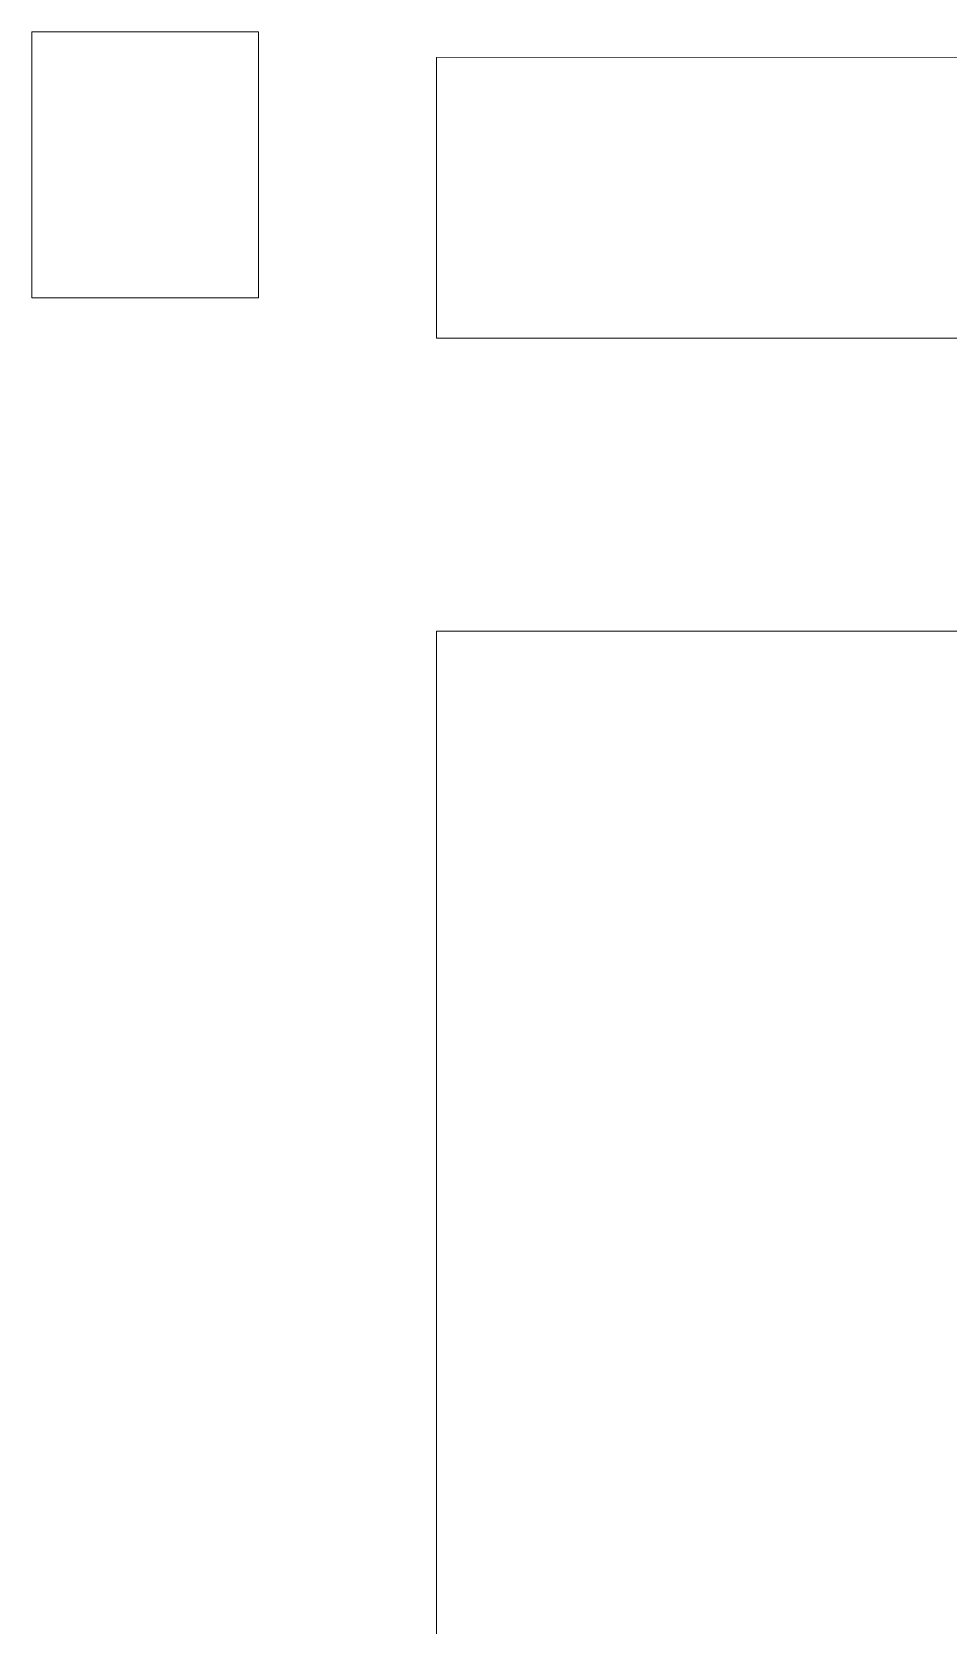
# Model space of a CAD drawing. Header units: millimetres. Extents: x -104 to 608, y -149 to 152.
# Drawn here: x -104.3 to -92, y 130.78 to 152.17 of the extents above; entities that cross this region are included whole.
import ezdxf

# ---------------------------------------------------------------- set-up
doc = ezdxf.new("R2010")
doc.units = ezdxf.units.MM
doc.header["$MEASUREMENT"] = 0
doc.layers.add('layer 1', color=7, linetype='Continuous')

msp = doc.modelspace()

# ---------------------------------------------------------------- linework, layer by layer
at = {"layer": 'layer 1', "color": 250, "lineweight": 20}
msp.add_lwpolyline([(-104.2978, 148.6009), (-101.2552, 148.6009), (-101.2552, 152.1727), (-104.2978, 152.1727), (-104.2978, 148.6009)], close=True, dxfattribs=at)
msp.add_open_spline([(111.1035, 148.0591), (111.1035, 148.0591), (103.1622, 148.0591), (103.1622, 148.0591), (103.1622, 148.0591), (103.1622, 148.0591), (103.1622, 144.1262), (103.1622, 144.1262), (103.1622, 144.1262), (103.1622, 144.1262), (111.1035, 144.1262), (111.1035, 144.1262), (111.1035, 144.1262), (111.1035, 144.1262), (111.1035, -0.7195), (111.1035, -0.7195), (111.1035, -0.7195), (111.1035, -0.7195), (16.1756, -0.8159), (16.1756, -0.8159), (16.1756, -0.8159), (15.6256, -0.8164), (15.1756, -0.3667), (15.1756, 0.1841), (15.1756, 0.1841), (15.1756, 0.1841), (15.1756, 3.0663), (15.1756, 3.0663), (15.1756, 3.0663), (15.1756, 3.0663), (-2.8885, 3.0663), (-2.8885, 3.0663), (-2.8885, 3.0663), (-2.8885, 3.0663), (-2.8885, 0.1841), (-2.8885, 0.1841), (-2.8885, 0.1841), (-2.8885, -0.366), (-3.3384, -0.8159), (-3.8885, -0.8159), (-3.8885, -0.8159), (-3.8885, -0.8159), (-98.8636, -0.8159), (-98.8636, -0.8159), (-98.8636, -0.8159), (-98.8636, -0.8159), (-98.8636, 144.1262), (-98.8636, 144.1262), (-98.8636, 144.1262), (-98.8636, 144.1262), (-90.9097, 144.1262), (-90.9097, 144.1262), (-90.9097, 144.1262), (-90.9097, 144.1262), (-90.9097, 148.0591), (-90.9097, 148.0591), (-90.9097, 148.0591), (-90.9097, 148.0591), (-98.8636, 148.0591), (-98.8636, 148.0591), (-98.8636, 148.0591), (-98.8636, 148.0591), (-98.8636, 151.8279), (-98.8636, 151.8279), (-98.8636, 151.8279), (-98.8636, 151.8279), (111.1035, 151.9243), (111.1035, 151.9243), (111.1035, 151.9243), (111.1035, 151.9243), (111.1035, 148.0591), (111.1035, 148.0591)], degree=3, knots=[0, 0, 0, 0, 0.0526316, 0.0526316, 0.0526316, 0.0526316, 0.1052632, 0.1052632, 0.1052632, 0.1052632, 0.1578947, 0.1578947, 0.1578947, 0.1578947, 0.2105263, 0.2105263, 0.2105263, 0.2105263, 0.2631579, 0.2631579, 0.2631579, 0.2631579, 0.3157895, 0.3157895, 0.3157895, 0.3157895, 0.3684211, 0.3684211, 0.3684211, 0.3684211, 0.4210526, 0.4210526, 0.4210526, 0.4210526, 0.4736842, 0.4736842, 0.4736842, 0.4736842, 0.5263158, 0.5263158, 0.5263158, 0.5263158, 0.5789474, 0.5789474, 0.5789474, 0.5789474, 0.6315789, 0.6315789, 0.6315789, 0.6315789, 0.6842105, 0.6842105, 0.6842105, 0.6842105, 0.7368421, 0.7368421, 0.7368421, 0.7368421, 0.7894737, 0.7894737, 0.7894737, 0.7894737, 0.8421053, 0.8421053, 0.8421053, 0.8421053, 0.8947368, 0.8947368, 0.8947368, 0.8947368, 1, 1, 1, 1], dxfattribs=at)

doc.saveas('drawing.dxf')
